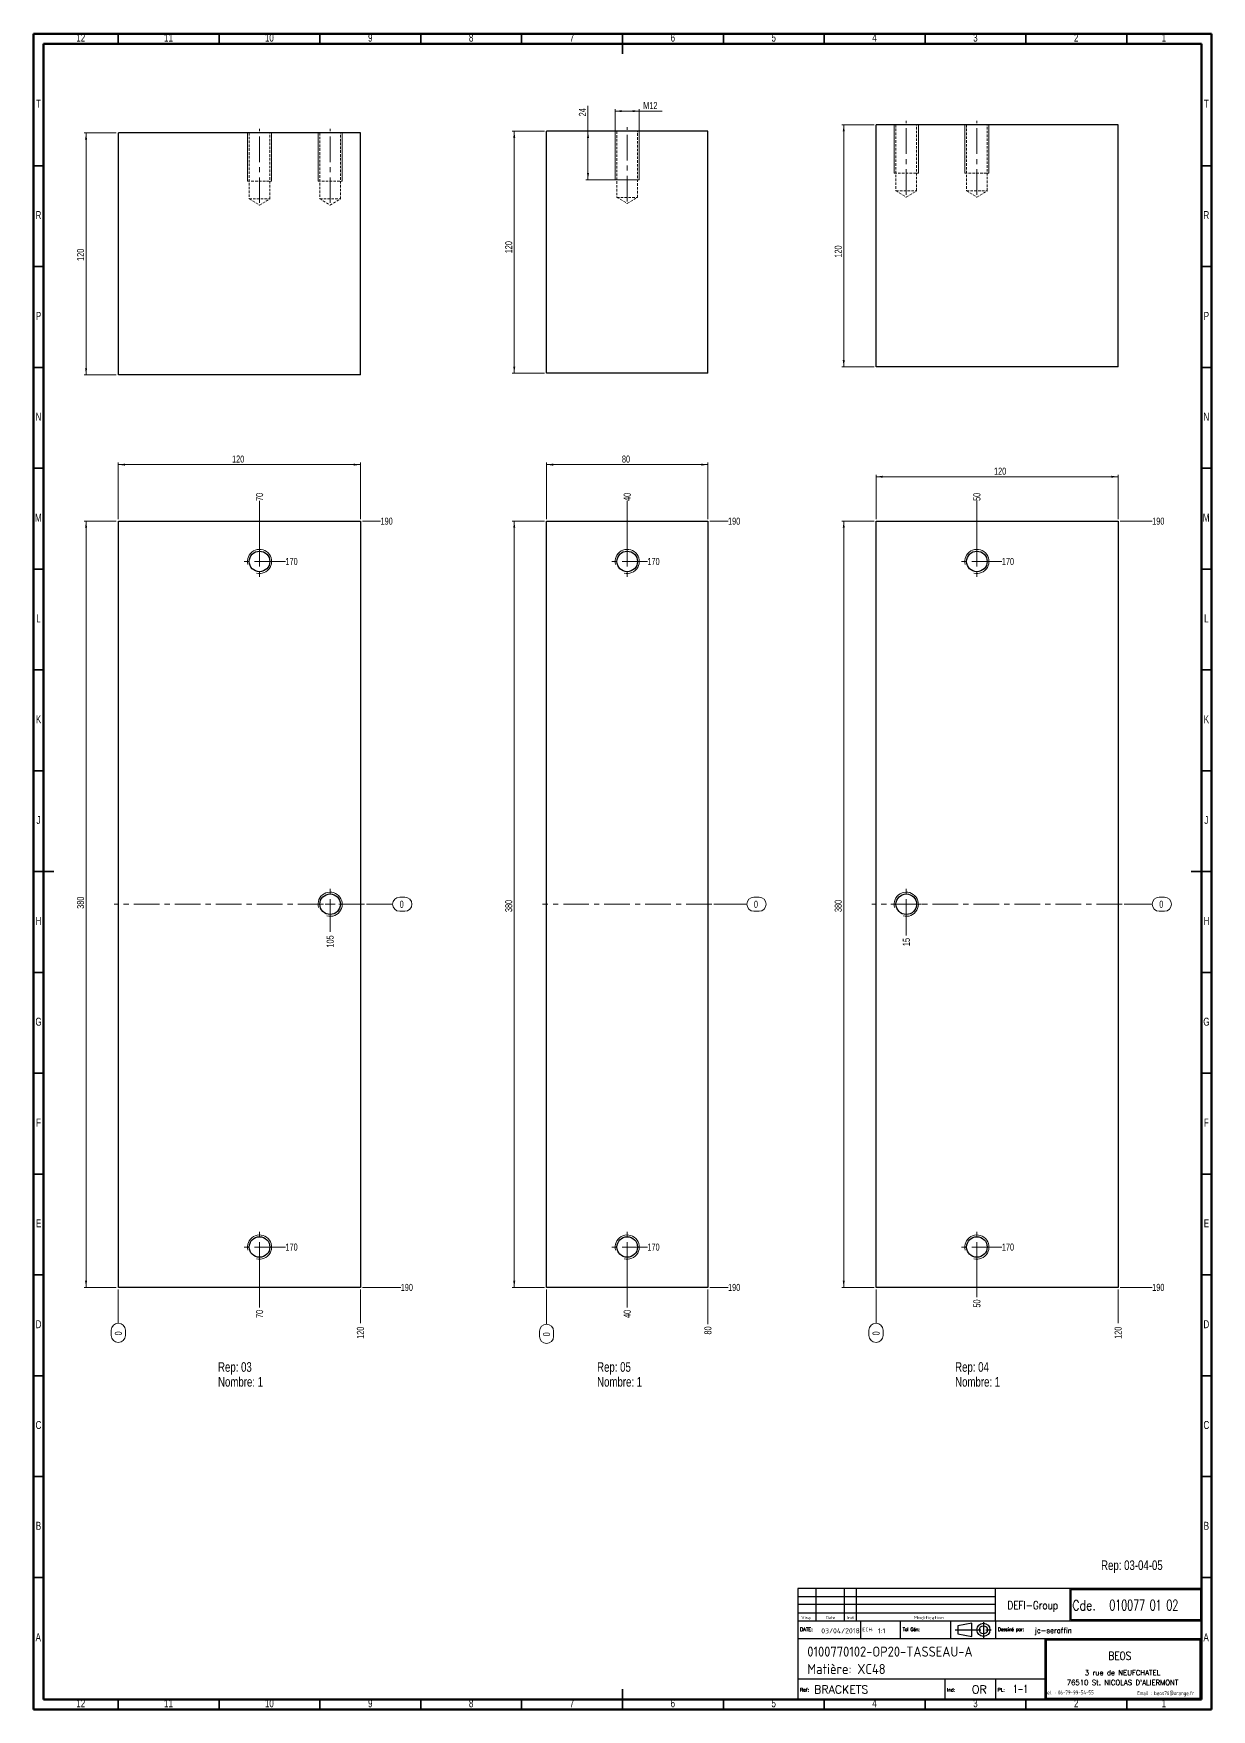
# Model space of a CAD drawing. Header units: millimetres. Extents: x 5 to 589, y 5 to 836.
import ezdxf

# ---------------------------------------------------------------- set-up
doc = ezdxf.new("R2010")
doc.units = ezdxf.units.MM
doc.linetypes.add('CENTERX2', pattern=[20.32, 12.7, -2.54, 2.54, -2.54])
doc.linetypes.add('HIDDEN', pattern=[1.905, 1.27, -0.635])
doc.layers.add('DIMENSIONS', color=176, linetype='Continuous')
doc.styles.add('SLDTEXTSTYLE0', font='TXT', dxfattribs={"width": 0.75})
doc.styles.add('SLDTEXTSTYLE1', font='ISOCP')
doc.styles.add('SLDTEXTSTYLE10', font='ISOCP', dxfattribs={"width": 1.147311})
doc.styles.add('SLDTEXTSTYLE11', font='ISOCP', dxfattribs={"width": 1.385904})
doc.styles.add('SLDTEXTSTYLE12', font='ISOCP', dxfattribs={"width": 1.246461})
doc.styles.add('SLDTEXTSTYLE13', font='ROMAND')
doc.styles.add('SLDTEXTSTYLE2', font='ROMANT', dxfattribs={"width": 0.8})
doc.styles.add('SLDTEXTSTYLE3', font='ISOCP', dxfattribs={"width": 0.8})
doc.styles.add('SLDTEXTSTYLE4', font='ROMANS', dxfattribs={"width": 0.8})
doc.styles.add('SLDTEXTSTYLE5', font='ROMANT')
doc.styles.add('SLDTEXTSTYLE6', font='ROMANS')
doc.styles.add('SLDTEXTSTYLE7', font='ROMANT', dxfattribs={"width": 0.65})
doc.styles.add('SLDTEXTSTYLE8', font='ISOCP', dxfattribs={"width": 1.446157})
doc.styles.add('SLDTEXTSTYLE9', font='ISOCP', dxfattribs={"width": 1.294402})
doc.dimstyles.new('SLDDIMSTYLE0', dxfattribs={"dimtxt": 3.5, "dimasz": 3.302, "dimexe": 0, "dimexo": 0.0625, "dimgap": 0.875, "dimtad": 0, "dimtih": 1, "dimtoh": 1, "dimdec": 0, "dimrnd": 1e-09, "dimdsep": 46, "dimtxsty": 'SLDTEXTSTYLE0', "dimblk1": 'NONE', "dimblk2": 'NONE', "dimsah": 1, "dimcen": 0.09, "dimadec": 0, "dimazin": 2, "dimtfac": 1, "dimtdec": 0, "dimtofl": 0, "dimtmove": 0, "dimatfit": 3, "dimldrblk": 'NONE', "dimfxl": 1, "dimfrac": 2, "dimtolj": 1, "dimtzin": 12, "dimarcsym": 0})
doc.dimstyles.new('SLDDIMSTYLE1', dxfattribs={"dimtxt": 3.5, "dimasz": 3.302, "dimexe": 0, "dimexo": 0.0625, "dimgap": 0.875, "dimtad": 0, "dimtih": 1, "dimtoh": 1, "dimrnd": 1e-09, "dimzin": 12, "dimdsep": 46, "dimtxsty": 'SLDTEXTSTYLE0', "dimblk1": 'NONE', "dimblk2": 'NONE', "dimsah": 1, "dimcen": 0.09, "dimadec": 0, "dimazin": 3, "dimtfac": 1, "dimtofl": 0, "dimtmove": 0, "dimatfit": 3, "dimldrblk": 'NONE', "dimfxl": 1, "dimfrac": 2, "dimtolj": 1, "dimtzin": 12, "dimarcsym": 0})
doc.dimstyles.new('SLDDIMSTYLE2', dxfattribs={"dimtxt": 3.5, "dimasz": 3.302, "dimexe": 0, "dimexo": 0.0625, "dimgap": 0.875, "dimtad": 1, "dimrnd": 1e-09, "dimzin": 12, "dimdsep": 46, "dimtxsty": 'SLDTEXTSTYLE0', "dimsah": 1, "dimcen": 0.09, "dimadec": 0, "dimazin": 3, "dimtfac": 1, "dimtofl": 0, "dimtmove": 0, "dimatfit": 3, "dimfxl": 1, "dimfrac": 2, "dimtolj": 1, "dimtzin": 12, "dimarcsym": 0})

# ---------------------------------------------------------------- blocks, each defined once
blk = doc.blocks.new('SW_NOTE_0')
at = {"color": 0, "linetype": 'Continuous', "lineweight": 0, "char_height": 4.763, "attachment_point": 1, "style": 'SLDTEXTSTYLE0'}
for s, insert in [('Rep: 03', (0, 6.14)), ('Nombre: 1', (0, -1.21))]:
    blk.add_mtext(s, dxfattribs=dict(at, insert=insert))
blk = doc.blocks.new('SW_NOTE_1')
at = {"color": 0, "linetype": 'Continuous', "lineweight": 0, "char_height": 4.763, "attachment_point": 1, "style": 'SLDTEXTSTYLE0'}
for s, insert in [('Rep: 04', (0, 6.14)), ('Nombre: 1', (0, -1.21))]:
    blk.add_mtext(s, dxfattribs=dict(at, insert=insert))
blk = doc.blocks.new('SW_NOTE_2')
at = {"color": 0, "linetype": 'Continuous', "lineweight": 0, "char_height": 4.763, "attachment_point": 1, "style": 'SLDTEXTSTYLE0'}
for s, insert in [('Rep: 05', (0, 6.14)), ('Nombre: 1', (0, -1.21))]:
    blk.add_mtext(s, dxfattribs=dict(at, insert=insert))
blk = doc.blocks.new('_D')
at = {"color": 7, "linetype": 'Continuous', "lineweight": 18}
for p, q in [((186.53, 407.81), (189.12, 407.81)), ((170.04, 404.32), (183.04, 404.32)), ((189.12, 400.84), (186.53, 400.84))]:
    blk.add_line(p, q, dxfattribs=at)
for centre, start, end in [((186.53, 404.32), 90, 270), ((189.12, 404.32), 270, 90)]:
    blk.add_arc(centre, 3.49, start, end, dxfattribs=at)
at = {"color": 7, "linetype": 'Continuous', "lineweight": 18, "insert": (186.53, 406.06), "char_height": 3.5, "attachment_point": 1, "style": 'SLDTEXTSTYLE0'}
blk.add_mtext('0', dxfattribs=at)
blk = doc.blocks.new('_None')
blk = doc.blocks.new('_D_1')
at = {"color": 7, "linetype": 'Continuous', "lineweight": 18}
blk.add_line((118.04, 234.32), (129.9, 234.32), dxfattribs=at)
at = {"color": 7, "linetype": 'Continuous', "lineweight": 18, "insert": (129.9, 236.06), "char_height": 3.5, "attachment_point": 1, "style": 'SLDTEXTSTYLE0'}
blk.add_mtext('170', dxfattribs=at)
blk = doc.blocks.new('_D_2')
at = {"color": 7, "linetype": 'Continuous', "lineweight": 18}
blk.add_line((168.04, 214.32), (187.05, 214.32), dxfattribs=at)
at = {"color": 7, "linetype": 'Continuous', "lineweight": 18, "insert": (187.05, 216.06), "char_height": 3.5, "attachment_point": 1, "style": 'SLDTEXTSTYLE0'}
blk.add_mtext('190', dxfattribs=at)
blk = doc.blocks.new('_D_3')
at = {"color": 7, "linetype": 'Continuous', "lineweight": 18}
blk.add_line((118.04, 574.32), (129.9, 574.32), dxfattribs=at)
at = {"color": 7, "linetype": 'Continuous', "lineweight": 18, "insert": (129.9, 576.06), "char_height": 3.5, "attachment_point": 1, "style": 'SLDTEXTSTYLE0'}
blk.add_mtext('170', dxfattribs=at)
blk = doc.blocks.new('_D_4')
at = {"color": 7, "linetype": 'Continuous', "lineweight": 18}
blk.add_line((168.04, 594.32), (177.04, 594.32), dxfattribs=at)
at = {"color": 7, "linetype": 'Continuous', "lineweight": 18, "insert": (177.04, 596.06), "char_height": 3.5, "attachment_point": 1, "style": 'SLDTEXTSTYLE0'}
blk.add_mtext('190', dxfattribs=at)
blk = doc.blocks.new('_D_5')
at = {"color": 7, "linetype": 'Continuous', "lineweight": 18}
for p, q in [((47.04, 213.32), (47.04, 196.56)), ((43.55, 190.48), (43.55, 193.07)), ((50.53, 193.07), (50.53, 190.48))]:
    blk.add_line(p, q, dxfattribs=at)
for centre, start, end in [((47.04, 193.07), 0, 180), ((47.04, 190.48), 180, 0)]:
    blk.add_arc(centre, 3.49, start, end, dxfattribs=at)
at = {"color": 7, "linetype": 'Continuous', "lineweight": 18, "insert": (45.31, 190.48), "char_height": 3.5, "attachment_point": 1, "rotation": 90, "style": 'SLDTEXTSTYLE0'}
blk.add_mtext('0', dxfattribs=at)
blk = doc.blocks.new('_D_6')
at = {"color": 7, "linetype": 'Continuous', "lineweight": 18}
blk.add_line((117.04, 233.32), (117.04, 204.32), dxfattribs=at)
at = {"color": 7, "linetype": 'Continuous', "lineweight": 18, "insert": (115.31, 199.15), "char_height": 3.5, "attachment_point": 1, "rotation": 90, "style": 'SLDTEXTSTYLE0'}
blk.add_mtext('70', dxfattribs=at)
blk = doc.blocks.new('_D_7')
at = {"color": 7, "linetype": 'Continuous', "lineweight": 18}
blk.add_line((117.04, 575.32), (117.04, 604.32), dxfattribs=at)
at = {"color": 7, "linetype": 'Continuous', "lineweight": 18, "insert": (115.31, 604.32), "char_height": 3.5, "attachment_point": 1, "rotation": 90, "style": 'SLDTEXTSTYLE0'}
blk.add_mtext('70', dxfattribs=at)
blk = doc.blocks.new('_D_8')
at = {"color": 7, "linetype": 'Continuous', "lineweight": 18}
blk.add_line((152.04, 403.32), (152.04, 390.6), dxfattribs=at)
at = {"color": 7, "linetype": 'Continuous', "lineweight": 18, "insert": (150.31, 382.84), "char_height": 3.5, "attachment_point": 1, "rotation": 90, "style": 'SLDTEXTSTYLE0'}
blk.add_mtext('105', dxfattribs=at)
blk = doc.blocks.new('_D_9')
at = {"color": 7, "linetype": 'Continuous', "lineweight": 18}
blk.add_line((167.04, 213.32), (167.04, 196.56), dxfattribs=at)
at = {"color": 7, "linetype": 'Continuous', "lineweight": 18, "insert": (165.31, 188.8), "char_height": 3.5, "attachment_point": 1, "rotation": 90, "style": 'SLDTEXTSTYLE0'}
blk.add_mtext('120', dxfattribs=at)
blk = doc.blocks.new('_D_10')
at = {"color": 7, "linetype": 'Continuous', "lineweight": 18}
for p, q in [((47.04, 595.32), (47.04, 623.32)), ((47.04, 622.32), (167.04, 622.32)), ((167.04, 595.32), (167.04, 623.32))]:
    blk.add_line(p, q, dxfattribs=at)
for points in [[(47.04, 622.32), (50.35, 621.82), (50.35, 622.83)], [(167.04, 622.32), (163.74, 622.83), (163.74, 621.82)]]:
    blk.add_solid(points, dxfattribs=at)
at = {"color": 7, "linetype": 'Continuous', "lineweight": 18, "insert": (103.42, 626.84), "char_height": 3.5, "attachment_point": 1, "style": 'SLDTEXTSTYLE0'}
blk.add_mtext('120', dxfattribs=at)
blk = doc.blocks.new('_D_11')
at = {"color": 7, "linetype": 'Continuous', "lineweight": 18}
for p, q in [((46.04, 594.32), (30.04, 594.32)), ((31.04, 214.32), (31.04, 594.32)), ((46.04, 214.32), (30.04, 214.32))]:
    blk.add_line(p, q, dxfattribs=at)
for points in [[(31.04, 594.32), (30.54, 591.02), (31.55, 591.02)], [(31.04, 214.32), (31.55, 217.63), (30.54, 217.63)]]:
    blk.add_solid(points, dxfattribs=at)
at = {"color": 7, "linetype": 'Continuous', "lineweight": 18, "insert": (26.53, 402.07), "char_height": 3.5, "attachment_point": 1, "rotation": 90, "style": 'SLDTEXTSTYLE0'}
blk.add_mtext('380', dxfattribs=at)
blk = doc.blocks.new('SW_CENTERMARKSYMBOL_0')
at = {"color": 0, "linetype": 'Continuous', "lineweight": 0}
for p, q in [((-5, 0), (-7.6, 0)), ((0, 0), (-2.5, 0)), ((0, 5), (0, 7.6)), ((0, 0), (0, 2.5)), ((0, 0), (0, -2.5)), ((0, 0), (2.5, 0)), ((5, 0), (7.6, 0)), ((0, -5), (0, -7.6))]:
    blk.add_line(p, q, dxfattribs=at)
blk = doc.blocks.new('SW_CENTERMARKSYMBOL_1')
at = {"color": 0, "linetype": 'Continuous', "lineweight": 0}
for p, q in [((-5, 0), (-7.6, 0)), ((0, 0), (-2.5, 0)), ((0, 5), (0, 7.6)), ((0, 0), (0, 2.5)), ((0, 0), (0, -2.5)), ((0, 0), (2.5, 0)), ((5, 0), (7.6, 0)), ((0, -5), (0, -7.6))]:
    blk.add_line(p, q, dxfattribs=at)
blk = doc.blocks.new('SW_CENTERMARKSYMBOL_2')
at = {"color": 0, "linetype": 'Continuous', "lineweight": 0}
for p, q in [((-5, 0), (-7.6, 0)), ((0, 0), (-2.5, 0)), ((0, 5), (0, 7.6)), ((0, 0), (0, 2.5)), ((0, 0), (0, -2.5)), ((0, 0), (2.5, 0)), ((5, 0), (7.6, 0)), ((0, -5), (0, -7.6))]:
    blk.add_line(p, q, dxfattribs=at)
blk = doc.blocks.new('_D_12')
at = {"color": 7, "linetype": 'Continuous', "lineweight": 18}
for p, q in [((563.11, 407.81), (565.69, 407.81)), ((545.69, 404.32), (559.62, 404.32)), ((565.69, 400.84), (563.11, 400.84))]:
    blk.add_line(p, q, dxfattribs=at)
for centre, start, end in [((563.11, 404.32), 90, 270), ((565.69, 404.32), 270, 90)]:
    blk.add_arc(centre, 3.49, start, end, dxfattribs=at)
at = {"color": 7, "linetype": 'Continuous', "lineweight": 18, "insert": (563.11, 406.06), "char_height": 3.5, "attachment_point": 1, "style": 'SLDTEXTSTYLE0'}
blk.add_mtext('0', dxfattribs=at)
blk = doc.blocks.new('_D_13')
at = {"color": 7, "linetype": 'Continuous', "lineweight": 18}
blk.add_line((473.69, 234.32), (485.08, 234.32), dxfattribs=at)
at = {"color": 7, "linetype": 'Continuous', "lineweight": 18, "insert": (485.08, 236.06), "char_height": 3.5, "attachment_point": 1, "style": 'SLDTEXTSTYLE0'}
blk.add_mtext('170', dxfattribs=at)
blk = doc.blocks.new('_D_14')
at = {"color": 7, "linetype": 'Continuous', "lineweight": 18}
blk.add_line((543.69, 214.32), (559.62, 214.32), dxfattribs=at)
at = {"color": 7, "linetype": 'Continuous', "lineweight": 18, "insert": (559.62, 216.06), "char_height": 3.5, "attachment_point": 1, "style": 'SLDTEXTSTYLE0'}
blk.add_mtext('190', dxfattribs=at)
blk = doc.blocks.new('_D_15')
at = {"color": 7, "linetype": 'Continuous', "lineweight": 18}
blk.add_line((473.69, 574.32), (485.08, 574.32), dxfattribs=at)
at = {"color": 7, "linetype": 'Continuous', "lineweight": 18, "insert": (485.08, 576.06), "char_height": 3.5, "attachment_point": 1, "style": 'SLDTEXTSTYLE0'}
blk.add_mtext('170', dxfattribs=at)
blk = doc.blocks.new('_D_16')
at = {"color": 7, "linetype": 'Continuous', "lineweight": 18}
blk.add_line((543.69, 594.32), (559.62, 594.32), dxfattribs=at)
at = {"color": 7, "linetype": 'Continuous', "lineweight": 18, "insert": (559.62, 596.06), "char_height": 3.5, "attachment_point": 1, "style": 'SLDTEXTSTYLE0'}
blk.add_mtext('190', dxfattribs=at)
blk = doc.blocks.new('_D_17')
at = {"color": 7, "linetype": 'Continuous', "lineweight": 18}
for p, q in [((422.69, 213.32), (422.69, 196.56)), ((419.2, 190.48), (419.2, 193.07)), ((426.18, 193.07), (426.18, 190.48))]:
    blk.add_line(p, q, dxfattribs=at)
for centre, start, end in [((422.69, 193.07), 0, 180), ((422.69, 190.48), 180, 0)]:
    blk.add_arc(centre, 3.49, start, end, dxfattribs=at)
at = {"color": 7, "linetype": 'Continuous', "lineweight": 18, "insert": (420.96, 190.48), "char_height": 3.5, "attachment_point": 1, "rotation": 90, "style": 'SLDTEXTSTYLE0'}
blk.add_mtext('0', dxfattribs=at)
blk = doc.blocks.new('_D_18')
at = {"color": 7, "linetype": 'Continuous', "lineweight": 18}
blk.add_line((437.69, 403.32), (437.69, 388.76), dxfattribs=at)
at = {"color": 7, "linetype": 'Continuous', "lineweight": 18, "insert": (435.96, 383.58), "char_height": 3.5, "attachment_point": 1, "rotation": 90, "style": 'SLDTEXTSTYLE0'}
blk.add_mtext('15', dxfattribs=at)
blk = doc.blocks.new('_D_19')
at = {"color": 7, "linetype": 'Continuous', "lineweight": 18}
blk.add_line((472.69, 233.32), (472.69, 209.46), dxfattribs=at)
at = {"color": 7, "linetype": 'Continuous', "lineweight": 18, "insert": (470.96, 204.29), "char_height": 3.5, "attachment_point": 1, "rotation": 90, "style": 'SLDTEXTSTYLE0'}
blk.add_mtext('50', dxfattribs=at)
blk = doc.blocks.new('_D_20')
at = {"color": 7, "linetype": 'Continuous', "lineweight": 18}
blk.add_line((472.69, 575.32), (472.69, 604.32), dxfattribs=at)
at = {"color": 7, "linetype": 'Continuous', "lineweight": 18, "insert": (470.96, 604.32), "char_height": 3.5, "attachment_point": 1, "rotation": 90, "style": 'SLDTEXTSTYLE0'}
blk.add_mtext('50', dxfattribs=at)
blk = doc.blocks.new('_D_21')
at = {"color": 7, "linetype": 'Continuous', "lineweight": 18}
blk.add_line((542.69, 213.32), (542.69, 196.56), dxfattribs=at)
at = {"color": 7, "linetype": 'Continuous', "lineweight": 18, "insert": (540.96, 188.8), "char_height": 3.5, "attachment_point": 1, "rotation": 90, "style": 'SLDTEXTSTYLE0'}
blk.add_mtext('120', dxfattribs=at)
blk = doc.blocks.new('_D_22')
at = {"color": 7, "linetype": 'Continuous', "lineweight": 18}
for p, q in [((422.69, 595.32), (422.69, 617.32)), ((422.69, 616.32), (542.69, 616.32)), ((542.69, 595.32), (542.69, 617.32))]:
    blk.add_line(p, q, dxfattribs=at)
for points in [[(422.69, 616.32), (425.99, 615.82), (425.99, 616.83)], [(542.69, 616.32), (539.39, 616.83), (539.39, 615.82)]]:
    blk.add_solid(points, dxfattribs=at)
at = {"color": 7, "linetype": 'Continuous', "lineweight": 18, "insert": (481.2, 620.84), "char_height": 3.5, "attachment_point": 1, "style": 'SLDTEXTSTYLE0'}
blk.add_mtext('120', dxfattribs=at)
blk = doc.blocks.new('_D_23')
at = {"color": 7, "linetype": 'Continuous', "lineweight": 18}
for p, q in [((421.69, 594.32), (405.69, 594.32)), ((406.69, 214.32), (406.69, 594.32)), ((421.69, 214.32), (405.69, 214.32))]:
    blk.add_line(p, q, dxfattribs=at)
for points in [[(406.69, 594.32), (406.18, 591.02), (407.2, 591.02)], [(406.69, 214.32), (407.2, 217.63), (406.18, 217.63)]]:
    blk.add_solid(points, dxfattribs=at)
at = {"color": 7, "linetype": 'Continuous', "lineweight": 18, "insert": (402.18, 400.45), "char_height": 3.5, "attachment_point": 1, "rotation": 90, "style": 'SLDTEXTSTYLE0'}
blk.add_mtext('380', dxfattribs=at)
blk = doc.blocks.new('SW_CENTERMARKSYMBOL_3')
at = {"color": 0, "linetype": 'Continuous', "lineweight": 0}
for p, q in [((-5, 0), (-7.6, 0)), ((0, 0), (-2.5, 0)), ((0, 5), (0, 7.6)), ((0, 0), (0, 2.5)), ((0, 0), (0, -2.5)), ((0, 0), (2.5, 0)), ((5, 0), (7.6, 0)), ((0, -5), (0, -7.6))]:
    blk.add_line(p, q, dxfattribs=at)
blk = doc.blocks.new('SW_CENTERMARKSYMBOL_4')
at = {"color": 0, "linetype": 'Continuous', "lineweight": 0}
for p, q in [((-5, 0), (-7.6, 0)), ((0, 0), (-2.5, 0)), ((0, 5), (0, 7.6)), ((0, 0), (0, 2.5)), ((0, 0), (0, -2.5)), ((0, 0), (2.5, 0)), ((5, 0), (7.6, 0)), ((0, -5), (0, -7.6))]:
    blk.add_line(p, q, dxfattribs=at)
blk = doc.blocks.new('SW_CENTERMARKSYMBOL_5')
at = {"color": 0, "linetype": 'Continuous', "lineweight": 0}
for p, q in [((-5, 0), (-7.6, 0)), ((0, 0), (-2.5, 0)), ((0, 5), (0, 7.6)), ((0, 0), (0, 2.5)), ((0, 0), (0, -2.5)), ((0, 0), (2.5, 0)), ((5, 0), (7.6, 0)), ((0, -5), (0, -7.6))]:
    blk.add_line(p, q, dxfattribs=at)
blk = doc.blocks.new('_D_24')
at = {"color": 7, "linetype": 'Continuous', "lineweight": 18}
for p, q in [((362.15, 407.81), (364.74, 407.81)), ((342.33, 404.32), (358.66, 404.32)), ((364.74, 400.84), (362.15, 400.84))]:
    blk.add_line(p, q, dxfattribs=at)
for centre, start, end in [((362.15, 404.32), 90, 270), ((364.74, 404.32), 270, 90)]:
    blk.add_arc(centre, 3.49, start, end, dxfattribs=at)
at = {"color": 7, "linetype": 'Continuous', "lineweight": 18, "insert": (362.15, 406.06), "char_height": 3.5, "attachment_point": 1, "style": 'SLDTEXTSTYLE0'}
blk.add_mtext('0', dxfattribs=at)
blk = doc.blocks.new('_D_25')
at = {"color": 7, "linetype": 'Continuous', "lineweight": 18}
blk.add_line((300.33, 234.32), (309.35, 234.32), dxfattribs=at)
at = {"color": 7, "linetype": 'Continuous', "lineweight": 18, "insert": (309.35, 236.06), "char_height": 3.5, "attachment_point": 1, "style": 'SLDTEXTSTYLE0'}
blk.add_mtext('170', dxfattribs=at)
blk = doc.blocks.new('_D_26')
at = {"color": 7, "linetype": 'Continuous', "lineweight": 18}
blk.add_line((340.33, 214.32), (349.33, 214.32), dxfattribs=at)
at = {"color": 7, "linetype": 'Continuous', "lineweight": 18, "insert": (349.33, 216.06), "char_height": 3.5, "attachment_point": 1, "style": 'SLDTEXTSTYLE0'}
blk.add_mtext('190', dxfattribs=at)
blk = doc.blocks.new('_D_27')
at = {"color": 7, "linetype": 'Continuous', "lineweight": 18}
blk.add_line((300.33, 574.32), (309.35, 574.32), dxfattribs=at)
at = {"color": 7, "linetype": 'Continuous', "lineweight": 18, "insert": (309.35, 576.06), "char_height": 3.5, "attachment_point": 1, "style": 'SLDTEXTSTYLE0'}
blk.add_mtext('170', dxfattribs=at)
blk = doc.blocks.new('_D_28')
at = {"color": 7, "linetype": 'Continuous', "lineweight": 18}
blk.add_line((340.33, 594.32), (349.33, 594.32), dxfattribs=at)
at = {"color": 7, "linetype": 'Continuous', "lineweight": 18, "insert": (349.33, 596.06), "char_height": 3.5, "attachment_point": 1, "style": 'SLDTEXTSTYLE0'}
blk.add_mtext('190', dxfattribs=at)
blk = doc.blocks.new('_D_29')
at = {"color": 7, "linetype": 'Continuous', "lineweight": 18}
for p, q in [((259.33, 213.32), (259.33, 196.1)), ((255.84, 190.02), (255.84, 192.61)), ((262.82, 192.61), (262.82, 190.02))]:
    blk.add_line(p, q, dxfattribs=at)
for centre, start, end in [((259.33, 192.61), 0, 180), ((259.33, 190.02), 180, 0)]:
    blk.add_arc(centre, 3.49, start, end, dxfattribs=at)
at = {"color": 7, "linetype": 'Continuous', "lineweight": 18, "insert": (257.6, 190.02), "char_height": 3.5, "attachment_point": 1, "rotation": 90, "style": 'SLDTEXTSTYLE0'}
blk.add_mtext('0', dxfattribs=at)
blk = doc.blocks.new('_D_30')
at = {"color": 7, "linetype": 'Continuous', "lineweight": 18}
blk.add_line((299.33, 233.32), (299.33, 204.32), dxfattribs=at)
at = {"color": 7, "linetype": 'Continuous', "lineweight": 18, "insert": (297.6, 199.15), "char_height": 3.5, "attachment_point": 1, "rotation": 90, "style": 'SLDTEXTSTYLE0'}
blk.add_mtext('40', dxfattribs=at)
blk = doc.blocks.new('_D_31')
at = {"color": 7, "linetype": 'Continuous', "lineweight": 18}
blk.add_line((299.33, 575.32), (299.33, 604.32), dxfattribs=at)
at = {"color": 7, "linetype": 'Continuous', "lineweight": 18, "insert": (297.6, 604.32), "char_height": 3.5, "attachment_point": 1, "rotation": 90, "style": 'SLDTEXTSTYLE0'}
blk.add_mtext('40', dxfattribs=at)
blk = doc.blocks.new('_D_32')
at = {"color": 7, "linetype": 'Continuous', "lineweight": 18}
blk.add_line((339.33, 213.32), (339.33, 196.1), dxfattribs=at)
at = {"color": 7, "linetype": 'Continuous', "lineweight": 18, "insert": (337.6, 190.93), "char_height": 3.5, "attachment_point": 1, "rotation": 90, "style": 'SLDTEXTSTYLE0'}
blk.add_mtext('80', dxfattribs=at)
blk = doc.blocks.new('_D_33')
at = {"color": 7, "linetype": 'Continuous', "lineweight": 18}
for p, q in [((259.33, 595.32), (259.33, 623.32)), ((259.33, 622.32), (339.33, 622.32)), ((339.33, 595.32), (339.33, 623.32))]:
    blk.add_line(p, q, dxfattribs=at)
for points in [[(259.33, 622.32), (262.63, 621.82), (262.63, 622.83)], [(339.33, 622.32), (336.03, 622.83), (336.03, 621.82)]]:
    blk.add_solid(points, dxfattribs=at)
at = {"color": 7, "linetype": 'Continuous', "lineweight": 18, "insert": (296.72, 626.84), "char_height": 3.5, "attachment_point": 1, "style": 'SLDTEXTSTYLE0'}
blk.add_mtext('80', dxfattribs=at)
blk = doc.blocks.new('_D_34')
at = {"color": 7, "linetype": 'Continuous', "lineweight": 18}
for p, q in [((258.33, 594.32), (242.33, 594.32)), ((243.33, 214.32), (243.33, 594.32)), ((258.33, 214.32), (242.33, 214.32))]:
    blk.add_line(p, q, dxfattribs=at)
for points in [[(243.33, 594.32), (242.82, 591.02), (243.84, 591.02)], [(243.33, 214.32), (243.84, 217.63), (242.82, 217.63)]]:
    blk.add_solid(points, dxfattribs=at)
at = {"color": 7, "linetype": 'Continuous', "lineweight": 18, "insert": (238.82, 400.45), "char_height": 3.5, "attachment_point": 1, "rotation": 90, "style": 'SLDTEXTSTYLE0'}
blk.add_mtext('380', dxfattribs=at)
blk = doc.blocks.new('SW_CENTERMARKSYMBOL_6')
at = {"color": 0, "linetype": 'Continuous', "lineweight": 0}
for p, q in [((-5, 0), (-7.6, 0)), ((0, 0), (-2.5, 0)), ((0, 5), (0, 7.6)), ((0, 0), (0, 2.5)), ((0, 0), (0, -2.5)), ((0, 0), (2.5, 0)), ((5, 0), (7.6, 0)), ((0, -5), (0, -7.6))]:
    blk.add_line(p, q, dxfattribs=at)
blk = doc.blocks.new('SW_CENTERMARKSYMBOL_7')
at = {"color": 0, "linetype": 'Continuous', "lineweight": 0}
for p, q in [((-5, 0), (-7.6, 0)), ((0, 0), (-2.5, 0)), ((0, 5), (0, 7.6)), ((0, 0), (0, 2.5)), ((0, 0), (0, -2.5)), ((0, 0), (2.5, 0)), ((5, 0), (7.6, 0)), ((0, -5), (0, -7.6))]:
    blk.add_line(p, q, dxfattribs=at)
blk = doc.blocks.new('_D_35')
at = {"color": 7, "linetype": 'Continuous', "lineweight": 18}
for p, q in [((421.69, 790.85), (405.69, 790.85)), ((406.69, 670.85), (406.69, 790.85)), ((421.69, 670.85), (405.69, 670.85))]:
    blk.add_line(p, q, dxfattribs=at)
for points in [[(406.69, 790.85), (406.18, 787.54), (407.2, 787.54)], [(406.69, 670.85), (407.2, 674.15), (406.18, 674.15)]]:
    blk.add_solid(points, dxfattribs=at)
at = {"color": 7, "linetype": 'Continuous', "lineweight": 18, "insert": (402.18, 724.97), "char_height": 3.5, "attachment_point": 1, "rotation": 90, "style": 'SLDTEXTSTYLE0'}
blk.add_mtext('120', dxfattribs=at)
blk = doc.blocks.new('_D_36')
at = {"color": 7, "linetype": 'Continuous', "lineweight": 18}
for p, q in [((279.89, 787.63), (279.89, 800.21)), ((304.33, 787.63), (278.89, 787.63)), ((279.89, 787.63), (279.89, 763.63)), ((304.33, 763.63), (278.89, 763.63))]:
    blk.add_line(p, q, dxfattribs=at)
for points in [[(279.89, 787.63), (279.39, 784.33), (280.4, 784.33)], [(279.89, 763.63), (280.4, 766.93), (279.39, 766.93)]]:
    blk.add_solid(points, dxfattribs=at)
at = {"color": 7, "linetype": 'Continuous', "lineweight": 18, "insert": (275.38, 795.04), "char_height": 3.5, "attachment_point": 1, "rotation": 90, "style": 'SLDTEXTSTYLE0'}
blk.add_mtext('24', dxfattribs=at)
blk = doc.blocks.new('_D_37')
at = {"color": 7, "linetype": 'Continuous', "lineweight": 18}
for p, q in [((293.33, 764.63), (293.33, 798.63)), ((305.33, 764.63), (305.33, 798.63)), ((293.33, 797.63), (305.33, 797.63)), ((305.33, 797.63), (316.73, 797.63))]:
    blk.add_line(p, q, dxfattribs=at)
for points in [[(293.33, 797.63), (296.63, 797.12), (296.63, 798.14)], [(305.33, 797.63), (302.03, 798.14), (302.03, 797.12)]]:
    blk.add_solid(points, dxfattribs=at)
at = {"color": 7, "linetype": 'Continuous', "lineweight": 18, "insert": (307.27, 802.14), "char_height": 3.5, "attachment_point": 1, "style": 'SLDTEXTSTYLE0'}
blk.add_mtext('M12', dxfattribs=at)
blk = doc.blocks.new('_D_38')
at = {"color": 7, "linetype": 'Continuous', "lineweight": 18}
for p, q in [((258.33, 787.63), (242.33, 787.63)), ((243.33, 667.63), (243.33, 787.63)), ((258.33, 667.63), (242.33, 667.63))]:
    blk.add_line(p, q, dxfattribs=at)
for points in [[(243.33, 787.63), (242.82, 784.33), (243.84, 784.33)], [(243.33, 667.63), (243.84, 670.93), (242.82, 670.93)]]:
    blk.add_solid(points, dxfattribs=at)
at = {"color": 7, "linetype": 'Continuous', "lineweight": 18, "insert": (238.82, 727.12), "char_height": 3.5, "attachment_point": 1, "rotation": 90, "style": 'SLDTEXTSTYLE0'}
blk.add_mtext('120', dxfattribs=at)
blk = doc.blocks.new('_D_39')
at = {"color": 7, "linetype": 'Continuous', "lineweight": 18}
for p, q in [((46.04, 786.82), (30.04, 786.82)), ((31.04, 666.82), (31.04, 786.82)), ((46.04, 666.82), (30.04, 666.82))]:
    blk.add_line(p, q, dxfattribs=at)
for points in [[(31.04, 786.82), (30.54, 783.52), (31.55, 783.52)], [(31.04, 666.82), (31.55, 670.13), (30.54, 670.13)]]:
    blk.add_solid(points, dxfattribs=at)
at = {"color": 7, "linetype": 'Continuous', "lineweight": 18, "insert": (26.53, 723.36), "char_height": 3.5, "attachment_point": 1, "rotation": 90, "style": 'SLDTEXTSTYLE0'}
blk.add_mtext('120', dxfattribs=at)

msp = doc.modelspace()

# ---------------------------------------------------------------- linework, layer by layer
at = {"color": 7, "linetype": 'Continuous', "lineweight": 70}
for p, q in [((5, 5), (5, 836)), ((5, 836), (589, 836)), ((589, 836), (589, 5)), ((10, 10), (10, 831)), ((10, 831), (584, 831)), ((584, 831), (584, 10)), ((584, 10), (10, 10)), ((589, 5), (5, 5))]:
    msp.add_line(p, q, dxfattribs=at)
at = {"color": 7, "linetype": 'Continuous', "lineweight": 35}
for p, q in [((47, 831), (47, 836)), ((97, 831), (97, 836)), ((147, 831), (147, 836)), ((197, 831), (197, 836)), ((247, 831), (247, 836)), ((297, 836.001), (297, 825.999)), ((297, 831), (297, 836)), ((347, 831), (347, 836)), ((397, 831), (397, 836)), ((447, 831), (447, 836)), ((497, 831), (497, 836)), ((547, 831), (547, 836)), ((10, 770.5), (5, 770.5)), ((584, 770.5), (589, 770.5)), ((10, 720.5), (5, 720.5)), ((584, 720.5), (589, 720.5)), ((10, 670.5), (5, 670.5)), ((584, 670.5), (589, 670.5)), ((10, 620.5), (5, 620.5)), ((584, 620.5), (589, 620.5)), ((10, 570.5), (5, 570.5)), ((584, 570.5), (589, 570.5)), ((10, 520.5), (5, 520.5)), ((584, 520.5), (589, 520.5)), ((10, 470.5), (5, 470.5)), ((584, 470.5), (589, 470.5)), ((4.999, 420.5), (15.001, 420.5)), ((10, 420.5), (5, 420.5)), ((589.001, 420.5), (578.999, 420.5)), ((584, 420.5), (589, 420.5)), ((10, 370.5), (5, 370.5)), ((584, 370.5), (589, 370.5)), ((10, 320.5), (5, 320.5)), ((584, 320.5), (589, 320.5)), ((10, 270.5), (5, 270.5)), ((584, 270.5), (589, 270.5)), ((10, 220.5), (5, 220.5)), ((584, 220.5), (589, 220.5)), ((10, 170.5), (5, 170.5)), ((584, 170.5), (589, 170.5)), ((10, 120.5), (5, 120.5)), ((584, 120.5), (589, 120.5)), ((10, 70.5), (5, 70.5)), ((584, 70.5), (589, 70.5)), ((47, 10), (47, 5)), ((97, 10), (97, 5)), ((147, 10), (147, 5)), ((197, 10), (197, 5)), ((247, 10), (247, 5)), ((297, 4.999), (297, 15.001)), ((297, 10), (297, 5)), ((347, 10), (347, 5)), ((397, 10), (397, 5)), ((447, 10), (447, 5)), ((497, 10), (497, 5)), ((547, 10), (547, 5))]:
    msp.add_line(p, q, dxfattribs=at)
at = {"color": 7, "linetype": 'CENTERX2', "lineweight": 18}
for p, q in [((299.329, 752.878), (299.329, 789.628)), ((437.691, 756.095), (437.691, 792.845)), ((472.691, 756.095), (472.691, 792.845)), ((117.044, 752.074), (117.044, 788.824)), ((152.044, 752.074), (152.044, 788.824)), ((169.044, 404.324), (45.044, 404.324)), ((341.329, 404.324), (257.329, 404.324)), ((544.691, 404.324), (420.691, 404.324))]:
    msp.add_line(p, q, dxfattribs=at)
at = {"color": 7, "linetype": 'Continuous', "lineweight": 25}
for p, q in [((422.691, 670.845), (422.691, 790.845)), ((542.691, 790.845), (422.691, 790.845)), ((542.691, 670.845), (542.691, 790.845)), ((47.044, 666.824), (47.044, 786.824)), ((167.044, 786.824), (47.044, 786.824)), ((167.044, 666.824), (167.044, 786.824)), ((259.329, 667.628), (259.329, 787.628)), ((339.329, 787.628), (259.329, 787.628)), ((339.329, 667.628), (339.329, 787.628)), ((167.044, 666.824), (47.044, 666.824)), ((339.329, 667.628), (259.329, 667.628)), ((542.691, 670.845), (422.691, 670.845)), ((47.044, 214.324), (47.044, 594.324)), ((47.044, 594.324), (167.044, 594.324)), ((167.044, 594.324), (167.044, 214.324)), ((259.329, 214.324), (259.329, 594.324)), ((259.329, 594.324), (339.329, 594.324)), ((339.329, 594.324), (339.329, 214.324)), ((422.691, 594.324), (542.691, 594.324)), ((422.691, 214.324), (422.691, 594.324)), ((542.691, 594.324), (542.691, 214.324)), ((167.044, 214.324), (47.044, 214.324)), ((339.329, 214.324), (259.329, 214.324)), ((542.691, 214.324), (422.691, 214.324))]:
    msp.add_line(p, q, dxfattribs=at)
at = {"color": 7, "linetype": 'Continuous', "lineweight": 18}
for p, q in [((431.691, 790.845), (431.691, 766.845)), ((443.691, 790.845), (443.691, 766.845)), ((466.691, 790.845), (466.691, 766.845)), ((466.691, 790.845), (466.691, 766.845)), ((478.691, 790.845), (478.691, 766.845)), ((478.691, 790.845), (478.691, 766.845)), ((111.044, 786.824), (111.044, 762.824)), ((111.044, 786.824), (111.044, 762.824)), ((123.044, 786.824), (123.044, 762.824)), ((123.044, 786.824), (123.044, 762.824)), ((146.044, 786.824), (146.044, 762.824)), ((158.044, 786.824), (158.044, 762.824)), ((293.329, 787.628), (293.329, 763.628)), ((293.329, 787.628), (293.329, 763.628)), ((305.329, 787.628), (305.329, 763.628)), ((305.329, 787.628), (305.329, 763.628))]:
    msp.add_line(p, q, dxfattribs=at)
at = {"color": 7, "linetype": 'HIDDEN', "lineweight": 18}
for p, q in [((432.591, 790.845), (432.591, 758.095)), ((442.791, 758.095), (442.791, 790.845)), ((467.591, 790.845), (467.591, 758.095)), ((477.791, 758.095), (477.791, 790.845)), ((111.944, 786.824), (111.944, 754.074)), ((122.144, 754.074), (122.144, 786.824)), ((146.944, 786.824), (146.944, 754.074)), ((157.144, 754.074), (157.144, 786.824)), ((294.229, 787.628), (294.229, 754.878)), ((304.429, 754.878), (304.429, 787.628)), ((431.691, 766.845), (443.691, 766.845)), ((466.691, 766.845), (478.691, 766.845)), ((466.691, 766.845), (478.691, 766.845)), ((111.044, 762.824), (123.044, 762.824)), ((111.044, 762.824), (123.044, 762.824)), ((146.044, 762.824), (158.044, 762.824)), ((293.329, 763.628), (305.329, 763.628)), ((293.329, 763.628), (305.329, 763.628)), ((432.591, 758.095), (442.791, 758.095)), ((432.591, 758.095), (437.691, 755.031)), ((437.691, 755.031), (442.791, 758.095)), ((467.591, 758.095), (477.791, 758.095)), ((467.591, 758.095), (472.691, 755.031)), ((472.691, 755.031), (477.791, 758.095)), ((111.944, 754.074), (122.144, 754.074)), ((111.944, 754.074), (117.044, 751.01)), ((117.044, 751.01), (122.144, 754.074)), ((146.944, 754.074), (157.144, 754.074)), ((146.944, 754.074), (152.044, 751.01)), ((152.044, 751.01), (157.144, 754.074)), ((294.229, 754.878), (304.429, 754.878)), ((294.229, 754.878), (299.329, 751.814)), ((299.329, 751.814), (304.429, 754.878))]:
    msp.add_line(p, q, dxfattribs=at)
at = {"color": 7, "linetype": 'Continuous', "lineweight": 25}
for centre in [(117.044, 574.324), (299.329, 574.324), (472.691, 574.324), (152.044, 404.324), (437.691, 404.324), (117.044, 234.324), (299.329, 234.324), (472.691, 234.324)]:
    msp.add_circle(centre, 5.1, dxfattribs=at)
at = {"color": 7, "linetype": 'Continuous', "lineweight": 18}
for centre in [(117.044, 574.324), (299.329, 574.324), (472.691, 574.324), (152.044, 404.324), (437.691, 404.324), (117.044, 234.324), (299.329, 234.324), (472.691, 234.324)]:
    msp.add_arc(centre, 6, 255, 195, dxfattribs=at)
at = {"layer": 'DIMENSIONS', "color": 3}
for p, q in [((482, 65), (384, 65)), ((384, 61), (482, 61)), ((393, 49), (393, 65)), ((407, 49), (407, 65)), ((413, 49), (413, 65)), ((482, 57), (384, 57)), ((384, 53), (482, 53))]:
    msp.add_line(p, q, dxfattribs=at)
at = {"layer": 'DIMENSIONS', "color": 6}
for p, q in [((384, 65), (384, 10)), ((584, 10), (584, 65)), ((584, 40), (506.384, 40)), ((506.384, 40), (506.384, 10)), ((583.8, 39.8), (506.584, 39.8)), ((506.584, 39.8), (506.584, 10.2)), ((583.6, 39.6), (506.784, 39.6)), ((506.784, 39.6), (506.784, 10.4)), ((583.4, 39.4), (506.984, 39.4)), ((506.984, 39.4), (506.984, 10.6)), ((583.4, 10.6), (583.4, 39.4)), ((583.6, 10.4), (583.6, 39.6)), ((583.8, 10.2), (583.8, 39.8)), ((384, 10), (584, 10)), ((506.584, 10.2), (583.8, 10.2)), ((506.784, 10.4), (583.6, 10.4)), ((506.984, 10.6), (583.4, 10.6))]:
    msp.add_line(p, q, dxfattribs=at)
at = {"layer": 'DIMENSIONS', "color": 1}
for p, q in [((584, 65), (482, 65)), ((482, 49), (482, 65)), ((519, 49), (519, 65)), ((519.5, 49.5), (519.5, 64.5)), ((519.5, 64.5), (583.5, 64.5)), ((583.5, 64.5), (583.5, 49.5)), ((384, 49), (584, 49)), ((415, 49), (415, 40)), ((434.731, 49), (434.731, 40)), ((459.62, 49), (459.62, 40)), ((482, 49), (482, 40)), ((583.5, 49.5), (519.5, 49.5)), ((506.384, 40), (384, 40)), ((506.384, 20), (384, 20)), ((456.792, 20), (456.792, 10)), ((482, 20), (482, 10))]:
    msp.add_line(p, q, dxfattribs=at)
at = {"layer": 'DIMENSIONS'}
for p, q in [((519.5, 49.5), (519.5, 64.5)), ((519.5, 64.5), (583.5, 64.5)), ((583.5, 64.5), (583.5, 49.5)), ((583.5, 49.5), (519.5, 49.5))]:
    msp.add_line(p, q, dxfattribs=at)
at = {"layer": 'DIMENSIONS', "color": 3, "linetype": 'CENTERX2'}
for p, q in [((461.946, 44.5), (480.201, 44.5)), ((475.934, 48.348), (475.934, 40.513))]:
    msp.add_line(p, q, dxfattribs=at)
at = {"layer": 'DIMENSIONS', "color": 7}
for p, q in [((470.244, 47.75), (463.244, 46.5)), ((463.244, 46.5), (463.244, 42.5)), ((463.244, 42.5), (470.244, 41.25)), ((470.244, 41.25), (470.244, 47.75))]:
    msp.add_line(p, q, dxfattribs=at)
for radius in [3.25, 2]:
    msp.add_circle((475.934, 44.5), radius, dxfattribs=at)

# ---------------------------------------------------------------- block references
at = {"color": 7, "linetype": 'Continuous', "lineweight": 0}
for name, p in [('SW_CENTERMARKSYMBOL_2', (117.044, 574.324)), ('SW_CENTERMARKSYMBOL_7', (299.329, 574.324)), ('SW_CENTERMARKSYMBOL_5', (472.691, 574.324)), ('SW_CENTERMARKSYMBOL_1', (152.044, 404.324)), ('SW_CENTERMARKSYMBOL_4', (437.691, 404.324)), ('SW_CENTERMARKSYMBOL_0', (117.044, 234.324)), ('SW_CENTERMARKSYMBOL_6', (299.329, 234.324)), ('SW_CENTERMARKSYMBOL_3', (472.691, 234.324)), ('SW_NOTE_0', (96.475, 171.081)), ('SW_NOTE_2', (284.415, 171.081)), ('SW_NOTE_1', (461.913, 171.081))]:
    msp.add_blockref(name, p, dxfattribs=at)

# ---------------------------------------------------------------- texts
at = {"color": 7, "linetype": 'Continuous', "lineweight": 0, "style": 'SLDTEXTSTYLE0'}
for s, insert, char_height, attachment_point in [('12', (28.42, 836.06), 3.9688, 2), ('11', (71.92, 836.06), 3.9688, 2), ('10', (121.92, 836.06), 3.9688, 2), ('9', (171.96, 836.06), 3.969, 2), ('8', (221.96, 836.06), 3.969, 2), ('7', (271.96, 836.06), 3.969, 2), ('6', (321.96, 836.06), 3.969, 2), ('5', (371.96, 836.06), 3.969, 2), ('4', (421.96, 836.06), 3.969, 2), ('3', (471.96, 836.06), 3.969, 2), ('2', (521.96, 836.06), 3.969, 2), ('1', (565.46, 836.06), 3.969, 2), ('T', (7.488, 803.31), 3.969, 2), ('T', (586.488, 803.31), 3.969, 2), ('R', (7.444, 748.06), 3.969, 2), ('R', (586.444, 748.06), 3.969, 2), ('P', (7.485, 698.06), 3.969, 2), ('P', (586.485, 698.06), 3.969, 2), ('N', (7.464, 648.06), 3.969, 2), ('N', (586.464, 648.06), 3.969, 2), ('M', (7.362, 598.06), 3.969, 2), ('M', (586.362, 598.06), 3.969, 2), ('L', (7.455, 548.06), 3.969, 2), ('L', (586.455, 548.06), 3.969, 2), ('K', (7.489, 498.06), 3.969, 2), ('K', (586.489, 498.06), 3.969, 2), ('J', (7.465, 448.06), 3.969, 2), ('J', (586.465, 448.06), 3.969, 2), ('H', (7.49, 398.06), 3.969, 2), ('H', (586.49, 398.06), 3.969, 2), ('G', (7.487, 348.06), 3.969, 2), ('G', (586.487, 348.06), 3.969, 2), ('F', (7.458, 298.06), 3.969, 2), ('F', (586.458, 298.06), 3.969, 2), ('E', (7.508, 248.06), 3.969, 2), ('E', (586.508, 248.06), 3.969, 2), ('D', (7.453, 198.06), 3.969, 2), ('D', (586.453, 198.06), 3.969, 2), ('C', (7.459, 148.06), 3.969, 2), ('C', (586.459, 148.06), 3.969, 2), ('B', (7.471, 98.06), 3.969, 2), ('B', (586.471, 98.06), 3.969, 2), ('Rep: 03-04-05', (534.278, 78.928), 4.7625, 1), ('A', (7.34, 42.81), 3.969, 2), ('A', (586.34, 42.81), 3.969, 2), ('12', (28.42, 10.06), 3.9688, 2), ('11', (71.92, 10.06), 3.9688, 2), ('10', (121.92, 10.06), 3.9688, 2), ('9', (171.96, 10.06), 3.969, 2), ('8', (221.96, 10.06), 3.969, 2), ('7', (271.96, 10.06), 3.969, 2), ('6', (321.96, 10.06), 3.969, 2), ('5', (371.96, 10.06), 3.969, 2), ('4', (421.96, 10.06), 3.969, 2), ('3', (471.96, 10.06), 3.969, 2), ('2', (521.96, 10.06), 3.969, 2), ('1', (565.46, 10.06), 3.969, 2)]:
    msp.add_mtext(s, dxfattribs=dict(at, insert=insert, char_height=char_height, attachment_point=attachment_point))
at = {"layer": 'DIMENSIONS'}
for s, insert, char_height, attachment_point, style in [('DEFI-Group', (500.42, 58.701), 4, 2, 'SLDTEXTSTYLE2'), ('Cde.', (520, 59.126), 5, 1, 'SLDTEXTSTYLE2'), ('010077 01 02', (538.36, 59.44), 5.29167, 1, 'SLDTEXTSTYLE7'), ('Visa', (385.655, 51.348), 1.5671, 1, 'SLDTEXTSTYLE12'), ('Date', (397.824, 51.283), 1.4924, 1, 'SLDTEXTSTYLE10'), ('Ind', (408.254, 51.283), 1.4924, 1, 'SLDTEXTSTYLE11'), ('Modification', (441.489, 51.348), 1.56705, 1, 'SLDTEXTSTYLE8'), ('DATE:', (385.034, 45.598), 1.7277, 1, 'SLDTEXTSTYLE6'), ('03/04/2018', (395.533, 45.253), 2.5, 1, 'SLDTEXTSTYLE1'), ('ECH:', (415.911, 45.56), 1.8141, 1, 'SLDTEXTSTYLE9'), ('1:1', (423.62, 45.24), 2.5, 1, 'SLDTEXTSTYLE1'), ('Tol Gén:', (435.952, 45.598), 1.7277, 1, 'SLDTEXTSTYLE4'), ('Dessiné par:', (483.221, 45.598), 1.72768, 1, 'SLDTEXTSTYLE4'), ('jc-seraffin', (501.355, 45.42), 2.5, 1, 'SLDTEXTSTYLE5'), ('0100770102-OP20-TASSEAU-A', (388.603, 36.209), 5, 1, 'SLDTEXTSTYLE1'), ('BEOS', (543.571, 33.595), 4, 2, 'SLDTEXTSTYLE2'), ('Matière: XC48', (388.603, 27.564), 5, 1, 'SLDTEXTSTYLE1'), ('BRACKETS', (391.972, 16.951), 4, 1, 'SLDTEXTSTYLE5'), ('OR', (470.194, 16.951), 4, 1, 'SLDTEXTSTYLE5'), ('1-1', (490.651, 17.173), 4, 1, 'SLDTEXTSTYLE7'), ("76510 St. NICOLAS D'ALIERMONT", (544.903, 19.623), 2.5, 2, 'SLDTEXTSTYLE13'), ('3 rue de NEUFCHATEL', (544.909, 24.448), 2.5, 2, 'SLDTEXTSTYLE13'), ('Ref:', (385.034, 15.598), 1.7277, 1, 'SLDTEXTSTYLE6'), ('Ind:', (457.826, 15.598), 1.7277, 1, 'SLDTEXTSTYLE6'), ('PL:', (483.034, 15.598), 1.7277, 1, 'SLDTEXTSTYLE6'), ('Tel. : 06-79-99-54-55', (518.36, 14.429), 2, 2, 'SLDTEXTSTYLE3'), ('Email : beos76@orange.fr', (566.372, 14.097), 2, 2, 'SLDTEXTSTYLE3')]:
    msp.add_mtext(s, dxfattribs=dict(at, insert=insert, char_height=char_height, attachment_point=attachment_point, style=style))

# ---------------------------------------------------------------- dimensions: what is measured, and where the dimension line sits
at = {"color": 7, "linetype": 'Continuous', "lineweight": 18}
for base, p1, p2, picture, middle in [((279.895, 763.628), (305.329, 787.628), (305.329, 763.628), '_D_36', (279.895, 797.628)), ((406.691, 790.845), (422.691, 670.845), (422.691, 790.845), '_D_35', (406.691, 728.848)), ((31.044, 786.824), (47.044, 666.824), (47.044, 786.824), '_D_39', (31.044, 727.238)), ((243.329, 787.628), (259.329, 667.628), (259.329, 787.628), '_D_38', (243.329, 730.996)), ((31.044, 594.324), (47.044, 214.324), (47.044, 594.324), '_D_11', (31.044, 405.948)), ((243.329, 594.324), (259.329, 214.324), (259.329, 594.324), '_D_34', (243.329, 404.324)), ((406.691, 594.324), (422.691, 214.324), (422.691, 594.324), '_D_23', (406.691, 404.324))]:
    dim = msp.add_linear_dim(base=base, p1=p1, p2=p2, angle=90, dimstyle='SLDDIMSTYLE2', dxfattribs=at)
    dim.commit()
    dim.dimension.update_dxf_attribs({"geometry": picture, "text_midpoint": middle, "dimtype": 160})
dim = msp.add_linear_dim(base=(305.329, 797.628), p1=(293.329, 763.628), p2=(305.329, 763.628), text='M12', dimstyle='SLDDIMSTYLE2', dxfattribs=at)
dim.commit()
dim.dimension.update_dxf_attribs({"geometry": '_D_37', "text_midpoint": (312.003, 797.628), "dimtype": 160})
for base, p1, p2, picture, middle in [((167.044, 622.324), (47.044, 594.324), (167.044, 594.324), '_D_10', (107.298, 622.324)), ((339.329, 622.324), (259.329, 594.324), (339.329, 594.324), '_D_33', (299.302, 622.324)), ((542.691, 616.324), (422.691, 594.324), (542.691, 594.324), '_D_22', (485.08, 616.324))]:
    dim = msp.add_linear_dim(base=base, p1=p1, p2=p2, dimstyle='SLDDIMSTYLE2', dxfattribs=at)
    dim.commit()
    dim.dimension.update_dxf_attribs({"geometry": picture, "text_midpoint": middle, "dimtype": 160})
for feature_location, offset, dtype, origin, dimstyle, picture, middle in [((117.044, 574.324), (0, 30), 1, (47.044, 214.324), 'SLDDIMSTYLE1', '_D_7', (117.044, 606.911)), ((299.329, 574.324), (0, 30), 1, (259.329, 214.324), 'SLDDIMSTYLE1', '_D_31', (299.329, 606.911)), ((472.691, 574.324), (0, 30), 1, (422.691, 214.324), 'SLDDIMSTYLE1', '_D_20', (472.691, 606.911)), ((167.044, 594.324), (10, 0), 0, (169.044, 404.324), 'SLDDIMSTYLE1', '_D_4', (180.923, 594.324)), ((339.329, 594.324), (10, 0), 0, (341.329, 404.324), 'SLDDIMSTYLE1', '_D_28', (353.208, 594.324)), ((542.691, 594.324), (16.925, 0), 0, (544.691, 404.324), 'SLDDIMSTYLE1', '_D_16', (563.495, 594.324)), ((117.044, 574.324), (12.856, 0), 0, (169.044, 404.324), 'SLDDIMSTYLE1', '_D_3', (133.779, 574.324)), ((299.329, 574.324), (10.017, 0), 0, (341.329, 404.324), 'SLDDIMSTYLE1', '_D_27', (313.225, 574.324)), ((472.691, 574.324), (12.389, 0), 0, (544.691, 404.324), 'SLDDIMSTYLE1', '_D_15', (488.96, 574.324)), ((169.043942966, 404.324432719), (14, 0), 0, (169.043942966, 404.324432719), 'SLDDIMSTYLE0', '_D', (187.826060869, 404.324432719)), ((341.328758349, 404.324432719), (17.333599532, 0), 0, (341.328758349, 404.324432719), 'SLDDIMSTYLE0', '_D_24', (363.444475784, 404.324432719)), ((544.691135479, 404.324432719), (14.924853141, 0), 0, (544.691135479, 404.324432719), 'SLDDIMSTYLE0', '_D_12', (564.398106523, 404.324432719)), ((152.044, 404.324), (0, -13.725), 1, (47.044, 214.324), 'SLDDIMSTYLE1', '_D_8', (152.044, 386.721)), ((117.044, 234.324), (12.856, 0), 0, (169.044, 404.324), 'SLDDIMSTYLE1', '_D_1', (133.779, 234.324)), ((167.044, 214.324), (20.007, 0), 0, (169.044, 404.324), 'SLDDIMSTYLE1', '_D_2', (190.931, 214.324)), ((299.329, 234.324), (10.017, 0), 0, (341.329, 404.324), 'SLDDIMSTYLE1', '_D_25', (313.225, 234.324)), ((339.329, 214.324), (10, 0), 0, (341.329, 404.324), 'SLDDIMSTYLE1', '_D_26', (353.208, 214.324)), ((437.691, 404.324), (0, -15.568), 1, (422.691, 214.324), 'SLDDIMSTYLE1', '_D_18', (437.691, 386.17)), ((472.691, 234.324), (12.389, 0), 0, (544.691, 404.324), 'SLDDIMSTYLE1', '_D_13', (488.96, 234.324)), ((542.691, 214.324), (16.925, 0), 0, (544.691, 404.324), 'SLDDIMSTYLE1', '_D_14', (563.495, 214.324)), ((117.044, 234.324), (0, -30), 1, (47.044, 214.324), 'SLDDIMSTYLE1', '_D_6', (117.044, 201.738)), ((299.329, 234.324), (0, -30), 1, (259.329, 214.324), 'SLDDIMSTYLE1', '_D_30', (299.329, 201.738)), ((472.691, 234.324), (0, -24.86), 1, (422.691, 214.324), 'SLDDIMSTYLE1', '_D_19', (472.691, 206.879)), ((47.043942966, 214.324432719), (0, -17.764782097), 1, (47.043942966, 214.324432719), 'SLDDIMSTYLE0', '_D_5', (47.043942966, 191.777532718)), ((167.044, 214.324), (0, -17.765), 1, (47.044, 214.324), 'SLDDIMSTYLE1', '_D_9', (167.044, 192.68)), ((259.328758349, 214.324432719), (0, -18.22568492), 1, (259.328758349, 214.324432719), 'SLDDIMSTYLE0', '_D_29', (259.328758349, 191.316629895)), ((339.329, 214.324), (0, -18.226), 1, (259.329, 214.324), 'SLDDIMSTYLE1', '_D_32', (339.329, 193.513)), ((422.691135479, 214.324432719), (0, -17.764782097), 1, (422.691135479, 214.324432719), 'SLDDIMSTYLE0', '_D_17', (422.691135479, 191.777532718)), ((542.691, 214.324), (0, -17.765), 1, (422.691, 214.324), 'SLDDIMSTYLE1', '_D_21', (542.691, 192.68))]:
    dim = msp.add_ordinate_dim(feature_location=feature_location, offset=offset, dtype=dtype, origin=origin, dimstyle=dimstyle, dxfattribs=at)
    dim.commit()
    dim.dimension.update_dxf_attribs({"geometry": picture, "text_midpoint": middle})

doc.saveas('drawing.dxf')
